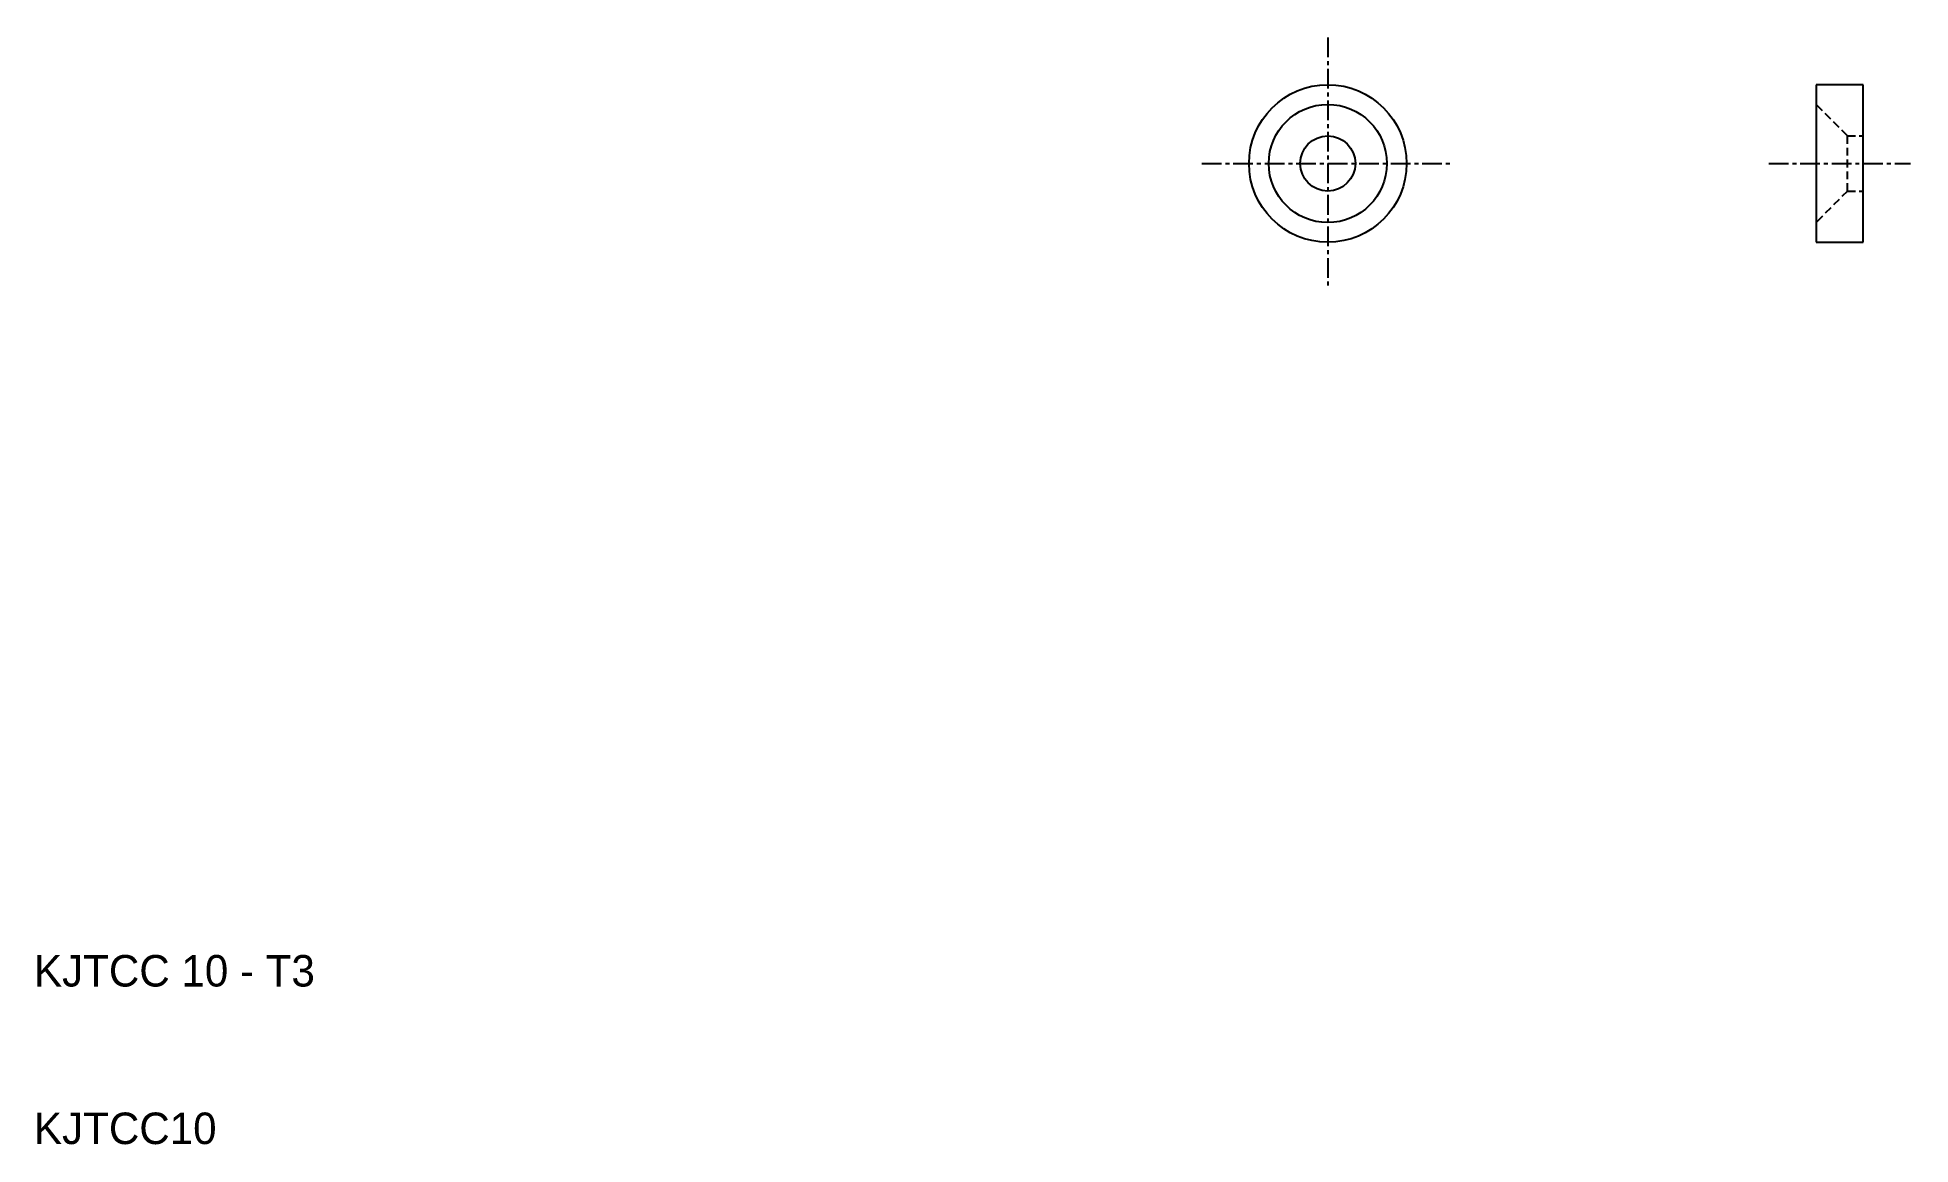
# Model space of a CAD drawing. Extents: x 10 to 129, y 10 to 80.
import ezdxf

# ---------------------------------------------------------------- set-up
doc = ezdxf.new("R2010")
doc.units = 0
doc.linetypes.add('CENTER', pattern=[2, 1.25, -0.25, 0.25, -0.25])
doc.linetypes.add('DASHED', pattern=[0.75, 0.5, -0.25])
doc.layers.get('0').update_dxf_attribs({"linetype": 'CONTINUOUS'})
doc.layers.add('CENTER', color=1, linetype='CENTER')

msp = doc.modelspace()

# ---------------------------------------------------------------- linework, layer by layer
at = {"color": 7, "linetype": 'CONTINUOUS'}
for p, q in [((123.15, 77.24), (123.15, 67.24)), ((126.15, 77.24), (123.15, 77.24)), ((126.15, 67.24), (126.15, 77.24)), ((123.15, 67.24), (126.15, 67.24))]:
    msp.add_line(p, q, dxfattribs=at)
at = {"color": 3, "linetype": 'DASHED'}
for p, q in [((125.15, 73.99), (123.15, 75.99)), ((125.15, 73.99), (126.15, 73.99)), ((125.15, 70.49), (125.15, 73.99)), ((125.15, 70.49), (123.15, 68.49)), ((125.15, 70.49), (126.15, 70.49))]:
    msp.add_line(p, q, dxfattribs=at)
at = {"color": 7, "linetype": 'CONTINUOUS'}
for radius in [5, 3.75, 1.75]:
    msp.add_circle((92.15, 72.24), radius, dxfattribs=at)
at = {"layer": 'CENTER', "color": 1, "linetype": 'CENTER'}
for p, q in [((92.15, 80.24), (92.15, 64.24)), ((84.15, 72.24), (100.15, 72.24)), ((120.15, 72.24), (129.15, 72.24))]:
    msp.add_line(p, q, dxfattribs=at)

# ---------------------------------------------------------------- texts
at = {"color": 7, "linetype": 'CONTINUOUS'}
for s, p in [('KJTCC 10 - T3', (10, 20)), ('KJTCC10', (10, 10))]:
    msp.add_text(s, height=2, dxfattribs=at).set_placement(p)

doc.saveas('drawing.dxf')
